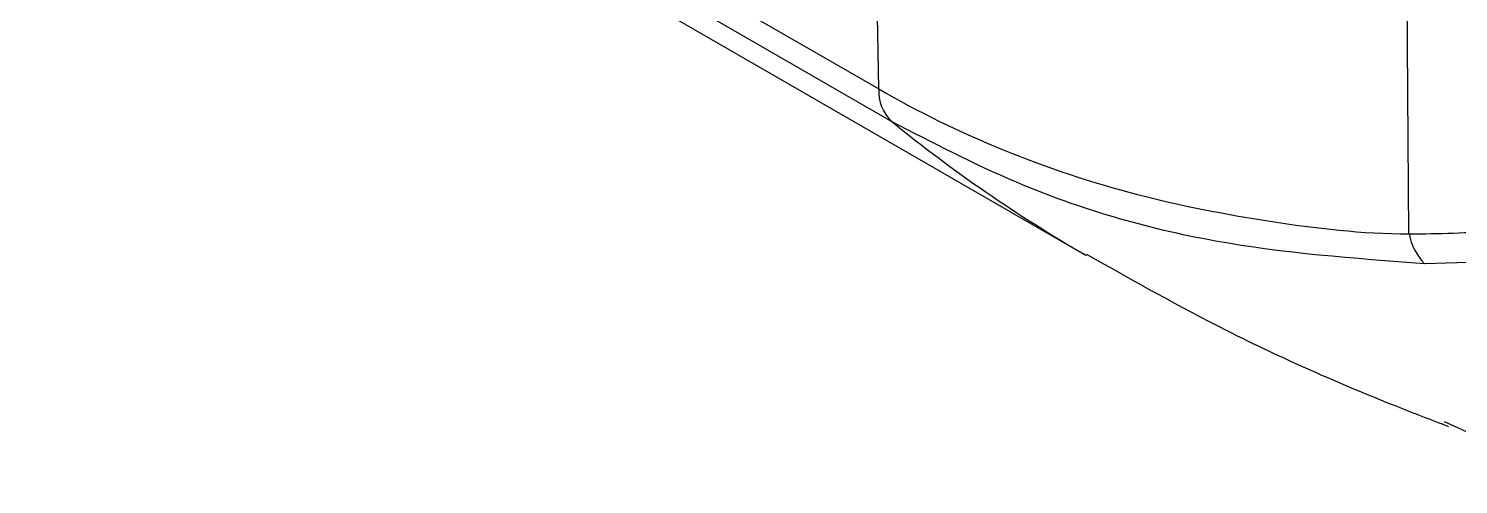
# Model space of a CAD drawing. Extents: x 8 to 113, y 1 to 87.
# Drawn here: x 17.541 to 18.674, y 64.399 to 64.761 of the extents above; entities that cross this region are included whole.
import ezdxf

# ---------------------------------------------------------------- set-up
doc = ezdxf.new("R2010")
doc.units = 0
doc.header["$MEASUREMENT"] = 0
doc.layers.add('OBJECT', color=7, linetype='CONTINUOUS')

msp = doc.modelspace()

# ---------------------------------------------------------------- linework, layer by layer
at = {"layer": 'OBJECT'}
for p, q in [((17.5406, 65.1016), (18.2144, 64.7126)), ((18.2245, 64.6869), (17.5507, 65.0759)), ((17.705, 64.9696), (18.3788, 64.5806)), ((18.2144, 64.7126), (18.2118, 64.8824)), ((18.6347, 64.5977), (18.6331, 64.7965)), ((18.7208, 64.5762), (18.6469, 64.574)), ((18.6627, 64.4488), (18.6738, 64.4438))]:
    msp.add_line(p, q, dxfattribs=at)
for centre, radius, start, end in [((18.2472, 64.7107), 0.0328, 176.702, 226.3597), ((18.9685, 65.6016), 1.179, 230.873, 239.9834), ((18.6832, 64.6076), 0.0495, 191.6207, 222.8548)]:
    msp.add_arc(centre, radius, start, end, dxfattribs=at)
for points, knots in [([(18.2144, 64.7126), (18.2144, 64.7126), (18.2458, 64.6944), (18.3118, 64.6623), (18.4161, 64.6273), (18.5238, 64.6065), (18.5976, 64.5977), (18.6347, 64.5977), (18.6347, 64.5977)], [0, 0, 0, 0, 0.0000046, 0.2588997, 0.5177953, 0.758901, 0.9999955, 1, 1, 1, 1]), ([(18.6469, 64.574), (18.591, 64.5781), (18.4776, 64.5866), (18.3368, 64.6284), (18.257, 64.67), (18.2245, 64.6869)], [0, 0, 0, 0, 0.365392, 0.741453, 1, 1, 1, 1]), ([(18.6347, 64.5977), (18.6347, 64.5977), (18.6584, 64.5977), (18.6815, 64.5987), (18.7047, 64.5998)], [0, 0, 0, 0, 0.000029, 1, 1, 1, 1]), ([(18.3792, 64.5815), (18.4159, 64.5608), (18.4955, 64.5159), (18.5927, 64.4731), (18.6523, 64.4502), (18.666, 64.4449)], [0, 0, 0, 0, 0.397831, 0.86145, 1, 1, 1, 1]), ([(18.6738, 64.4438), (18.6796, 64.4412), (18.7333, 64.4164), (18.8288, 64.4005), (18.9173, 64.3994), (18.9536, 64.3989)], [0, 0, 0, 0, 0.066661, 0.617348, 1, 1, 1, 1])]:
    msp.add_open_spline(points, degree=3, knots=knots, dxfattribs=at)

doc.saveas('drawing.dxf')
